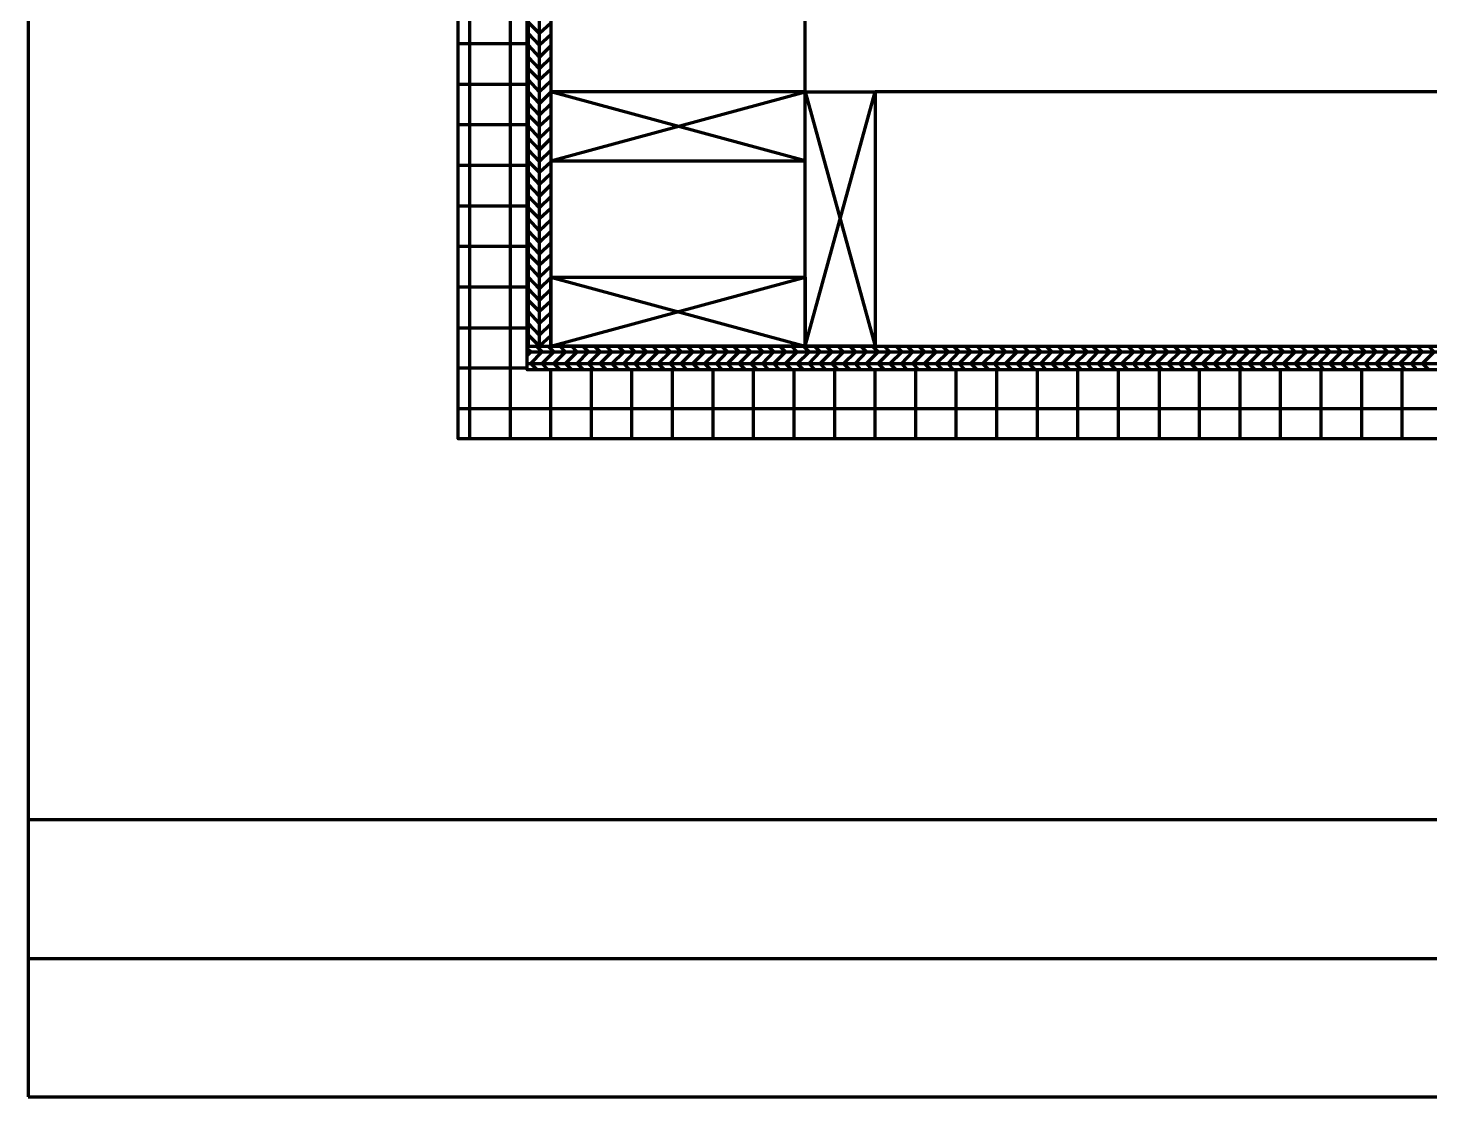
# Model space of a CAD drawing. Extents: x -134.2 to -36.6, y 16.5 to 62.5.
# Drawn here: x -134.15 to -103.9, y 16.54 to 39.6 of the extents above; entities that cross this region are included whole.
import ezdxf

# ---------------------------------------------------------------- set-up
doc = ezdxf.new("R2010")
doc.units = 0
doc.header["$MEASUREMENT"] = 0
for name, color, linetype, lineweight in [('Dt-Line 1', 9, 'Continuous', 0), ('Dt-Line 3', 7, 'Continuous', 15), ('Dt-Line 5', 54, 'Continuous', 50)]:
    doc.layers.add(name, color=color, linetype=linetype, lineweight=lineweight)

msp = doc.modelspace()

# ---------------------------------------------------------------- linework, layer by layer
at = {"layer": 'Dt-Line 1', "linetype": 'Continuous', "lineweight": 158}
for p, q in [((-124.619, 30.735), (-124.619, 54.935)), ((-123.739, 30.735), (-123.739, 54.935)), ((-123.353, 32.735), (-123.353, 54.935)), ((-124.873, 39.269), (-123.379, 39.269)), ((-124.873, 38.389), (-123.379, 38.389)), ((-124.873, 37.522), (-123.379, 37.522)), ((-124.873, 36.642), (-123.379, 36.642)), ((-124.873, 35.762), (-123.379, 35.762)), ((-124.873, 34.895), (-123.379, 34.895)), ((-124.873, 34.015), (-123.379, 34.015)), ((-124.873, 33.135), (-123.379, 33.135)), ((-123.379, 32.615), (-90.379, 32.615)), ((-124.873, 32.269), (-123.379, 32.269)), ((-123.379, 32.362), (-90.379, 32.362)), ((-122.873, 30.735), (-122.873, 32.229)), ((-121.993, 30.735), (-121.993, 32.229)), ((-121.126, 30.735), (-121.126, 32.229)), ((-120.246, 30.735), (-120.246, 32.229)), ((-119.366, 30.735), (-119.366, 32.229)), ((-118.499, 30.735), (-118.499, 32.229)), ((-117.619, 30.735), (-117.619, 32.229)), ((-116.739, 30.735), (-116.739, 32.229)), ((-115.873, 30.735), (-115.873, 32.229)), ((-114.993, 30.735), (-114.993, 32.229)), ((-114.126, 30.735), (-114.126, 32.229)), ((-113.246, 30.735), (-113.246, 32.229)), ((-112.366, 30.735), (-112.366, 32.229)), ((-111.499, 30.735), (-111.499, 32.229)), ((-110.619, 30.735), (-110.619, 32.229)), ((-109.739, 30.735), (-109.739, 32.229)), ((-108.873, 30.735), (-108.873, 32.229)), ((-107.993, 30.735), (-107.993, 32.229)), ((-107.126, 30.735), (-107.126, 32.229)), ((-106.246, 30.735), (-106.246, 32.229)), ((-105.366, 30.735), (-105.366, 32.229)), ((-104.499, 30.735), (-104.499, 32.229)), ((-124.873, 31.389), (-88.873, 31.389))]:
    msp.add_line(p, q, dxfattribs=at)
at = {"layer": 'Dt-Line 1', "linetype": 'Continuous', "lineweight": 211}
for p, q in [((-117.379, 36.735), (-122.873, 38.229)), ((-122.873, 32.735), (-117.379, 34.229))]:
    msp.add_line(p, q, dxfattribs=at)
at = {"layer": 'Dt-Line 1', "linetype": 'Continuous', "lineweight": 158}
for points in [[(-122.873, 32.962), (-123.113, 32.735), (-123.113, 54.935)], [(-122.873, 39.709), (-123.113, 39.482), (-123.353, 39.722), (-123.379, 39.709)], [(-122.873, 39.455), (-123.113, 39.229), (-123.353, 39.482), (-123.379, 39.455)], [(-122.873, 39.215), (-123.113, 38.975), (-123.353, 39.229), (-123.379, 39.215)], [(-122.873, 38.962), (-123.113, 38.722), (-123.353, 38.975), (-123.379, 38.962)], [(-122.873, 38.709), (-123.113, 38.482), (-123.353, 38.722), (-123.379, 38.709)], [(-122.873, 38.455), (-123.113, 38.229), (-123.353, 38.482), (-123.379, 38.455)], [(-122.873, 38.215), (-123.113, 37.975), (-123.353, 38.229), (-123.379, 38.215)], [(-122.873, 37.962), (-123.113, 37.722), (-123.353, 37.975), (-123.379, 37.962)], [(-122.873, 37.709), (-123.113, 37.482), (-123.353, 37.722), (-123.379, 37.709)], [(-122.873, 37.455), (-123.113, 37.229), (-123.353, 37.482), (-123.379, 37.455)], [(-122.873, 37.215), (-123.113, 36.975), (-123.353, 37.229), (-123.379, 37.215)], [(-122.873, 36.962), (-123.113, 36.722), (-123.353, 36.975), (-123.379, 36.962)], [(-122.873, 36.709), (-123.113, 36.482), (-123.353, 36.722), (-123.379, 36.709)], [(-122.873, 36.455), (-123.113, 36.229), (-123.353, 36.482), (-123.379, 36.455)], [(-122.873, 36.215), (-123.113, 35.975), (-123.353, 36.229), (-123.379, 36.215)], [(-122.873, 35.962), (-123.113, 35.722), (-123.353, 35.975), (-123.379, 35.962)], [(-122.873, 35.709), (-123.113, 35.482), (-123.353, 35.722), (-123.379, 35.709)], [(-122.873, 35.455), (-123.113, 35.229), (-123.353, 35.482), (-123.379, 35.455)], [(-122.873, 35.215), (-123.113, 34.975), (-123.353, 35.229), (-123.379, 35.215)], [(-122.873, 34.962), (-123.113, 34.722), (-123.353, 34.975), (-123.379, 34.962)], [(-122.873, 34.709), (-123.113, 34.482), (-123.353, 34.722), (-123.379, 34.709)], [(-122.873, 34.455), (-123.113, 34.229), (-123.353, 34.482), (-123.379, 34.455)], [(-122.873, 34.215), (-123.113, 33.975), (-123.353, 34.229), (-123.379, 34.215)], [(-122.873, 33.962), (-123.113, 33.722), (-123.353, 33.975), (-123.379, 33.962)], [(-122.873, 33.709), (-123.113, 33.482), (-123.353, 33.722), (-123.379, 33.709)], [(-122.873, 33.455), (-123.113, 33.229), (-123.353, 33.482), (-123.379, 33.455)], [(-122.873, 33.215), (-123.113, 32.975), (-123.353, 33.229), (-123.379, 33.215)], [(-123.113, 32.735), (-123.353, 32.975), (-123.379, 32.962)], [(-123.379, 32.535), (-123.299, 32.615), (-123.379, 32.682)], [(-123.166, 32.229), (-123.299, 32.362), (-123.059, 32.615), (-123.179, 32.735)], [(-122.926, 32.229), (-123.059, 32.362), (-122.806, 32.615), (-122.926, 32.735)], [(-122.673, 32.229), (-122.806, 32.362), (-122.553, 32.615), (-122.673, 32.735)], [(-122.419, 32.229), (-122.553, 32.362), (-122.299, 32.615), (-122.419, 32.735)], [(-122.166, 32.229), (-122.299, 32.362), (-122.059, 32.615), (-122.179, 32.735)], [(-121.926, 32.229), (-122.059, 32.362), (-121.806, 32.615), (-121.926, 32.735)], [(-121.673, 32.229), (-121.806, 32.362), (-121.553, 32.615), (-121.673, 32.735)], [(-121.419, 32.229), (-121.553, 32.362), (-121.299, 32.615), (-121.419, 32.735)], [(-121.166, 32.229), (-121.299, 32.362), (-121.059, 32.615), (-121.179, 32.735)], [(-120.926, 32.229), (-121.059, 32.362), (-120.806, 32.615), (-120.926, 32.735)], [(-120.673, 32.229), (-120.806, 32.362), (-120.553, 32.615), (-120.673, 32.735)], [(-120.419, 32.229), (-120.553, 32.362), (-120.299, 32.615), (-120.419, 32.735)], [(-120.166, 32.229), (-120.299, 32.362), (-120.059, 32.615), (-120.179, 32.735)], [(-119.926, 32.229), (-120.059, 32.362), (-119.806, 32.615), (-119.926, 32.735)], [(-119.673, 32.229), (-119.806, 32.362), (-119.553, 32.615), (-119.673, 32.735)], [(-119.419, 32.229), (-119.553, 32.362), (-119.299, 32.615), (-119.419, 32.735)], [(-119.166, 32.229), (-119.299, 32.362), (-119.059, 32.615), (-119.179, 32.735)], [(-118.926, 32.229), (-119.059, 32.362), (-118.806, 32.615), (-118.926, 32.735)], [(-118.673, 32.229), (-118.806, 32.362), (-118.553, 32.615), (-118.673, 32.735)], [(-118.419, 32.229), (-118.553, 32.362), (-118.299, 32.615), (-118.419, 32.735)], [(-118.166, 32.229), (-118.299, 32.362), (-118.059, 32.615), (-118.179, 32.735)], [(-117.926, 32.229), (-118.059, 32.362), (-117.806, 32.615), (-117.926, 32.735)], [(-117.673, 32.229), (-117.806, 32.362), (-117.553, 32.615), (-117.673, 32.735)], [(-117.419, 32.229), (-117.553, 32.362), (-117.299, 32.615), (-117.419, 32.735)], [(-117.166, 32.229), (-117.299, 32.362), (-117.059, 32.615), (-117.179, 32.735)], [(-116.926, 32.229), (-117.059, 32.362), (-116.806, 32.615), (-116.926, 32.735)], [(-116.673, 32.229), (-116.806, 32.362), (-116.553, 32.615), (-116.673, 32.735)], [(-116.419, 32.229), (-116.553, 32.362), (-116.299, 32.615), (-116.419, 32.735)], [(-116.179, 32.229), (-116.299, 32.362), (-116.059, 32.615), (-116.179, 32.735)], [(-115.926, 32.229), (-116.059, 32.362), (-115.806, 32.615), (-115.926, 32.735)], [(-115.673, 32.229), (-115.806, 32.362), (-115.553, 32.615), (-115.673, 32.735)], [(-115.419, 32.229), (-115.553, 32.362), (-115.299, 32.615), (-115.419, 32.735)], [(-115.179, 32.229), (-115.299, 32.362), (-115.059, 32.615), (-115.179, 32.735)], [(-114.926, 32.229), (-115.059, 32.362), (-114.806, 32.615), (-114.926, 32.735)], [(-114.673, 32.229), (-114.806, 32.362), (-114.553, 32.615), (-114.673, 32.735)], [(-114.419, 32.229), (-114.553, 32.362), (-114.299, 32.615), (-114.419, 32.735)], [(-114.179, 32.229), (-114.299, 32.362), (-114.059, 32.615), (-114.179, 32.735)], [(-113.926, 32.229), (-114.059, 32.362), (-113.806, 32.615), (-113.926, 32.735)], [(-113.673, 32.229), (-113.806, 32.362), (-113.553, 32.615), (-113.673, 32.735)], [(-113.419, 32.229), (-113.553, 32.362), (-113.299, 32.615), (-113.419, 32.735)], [(-113.179, 32.229), (-113.299, 32.362), (-113.059, 32.615), (-113.179, 32.735)], [(-112.926, 32.229), (-113.059, 32.362), (-112.806, 32.615), (-112.926, 32.735)], [(-112.673, 32.229), (-112.806, 32.362), (-112.553, 32.615), (-112.673, 32.735)], [(-112.419, 32.229), (-112.553, 32.362), (-112.299, 32.615), (-112.419, 32.735)], [(-112.179, 32.229), (-112.299, 32.362), (-112.059, 32.615), (-112.179, 32.735)], [(-111.926, 32.229), (-112.059, 32.362), (-111.806, 32.615), (-111.926, 32.735)], [(-111.673, 32.229), (-111.806, 32.362), (-111.553, 32.615), (-111.673, 32.735)], [(-111.419, 32.229), (-111.553, 32.362), (-111.299, 32.615), (-111.419, 32.735)], [(-111.179, 32.229), (-111.299, 32.362), (-111.059, 32.615), (-111.179, 32.735)], [(-110.926, 32.229), (-111.059, 32.362), (-110.806, 32.615), (-110.926, 32.735)], [(-110.673, 32.229), (-110.806, 32.362), (-110.553, 32.615), (-110.673, 32.735)], [(-110.419, 32.229), (-110.553, 32.362), (-110.299, 32.615), (-110.419, 32.735)], [(-110.179, 32.229), (-110.299, 32.362), (-110.059, 32.615), (-110.179, 32.735)], [(-109.926, 32.229), (-110.059, 32.362), (-109.806, 32.615), (-109.926, 32.735)], [(-109.673, 32.229), (-109.806, 32.362), (-109.553, 32.615), (-109.673, 32.735)], [(-109.419, 32.229), (-109.553, 32.362), (-109.299, 32.615), (-109.419, 32.735)], [(-109.179, 32.229), (-109.299, 32.362), (-109.059, 32.615), (-109.179, 32.735)], [(-108.926, 32.229), (-109.059, 32.362), (-108.806, 32.615), (-108.926, 32.735)], [(-108.673, 32.229), (-108.806, 32.362), (-108.553, 32.615), (-108.673, 32.735)], [(-108.419, 32.229), (-108.553, 32.362), (-108.299, 32.615), (-108.419, 32.735)], [(-108.179, 32.229), (-108.299, 32.362), (-108.059, 32.615), (-108.179, 32.735)], [(-107.926, 32.229), (-108.059, 32.362), (-107.806, 32.615), (-107.926, 32.735)], [(-107.673, 32.229), (-107.806, 32.362), (-107.553, 32.615), (-107.673, 32.735)], [(-107.419, 32.229), (-107.553, 32.362), (-107.299, 32.615), (-107.419, 32.735)], [(-107.179, 32.229), (-107.299, 32.362), (-107.059, 32.615), (-107.179, 32.735)], [(-106.926, 32.229), (-107.059, 32.362), (-106.806, 32.615), (-106.926, 32.735)], [(-106.673, 32.229), (-106.806, 32.362), (-106.553, 32.615), (-106.673, 32.735)], [(-106.419, 32.229), (-106.553, 32.362), (-106.299, 32.615), (-106.419, 32.735)], [(-106.179, 32.229), (-106.299, 32.362), (-106.059, 32.615), (-106.179, 32.735)], [(-105.926, 32.229), (-106.059, 32.362), (-105.806, 32.615), (-105.926, 32.735)], [(-105.673, 32.229), (-105.806, 32.362), (-105.553, 32.615), (-105.673, 32.735)], [(-105.419, 32.229), (-105.553, 32.362), (-105.299, 32.615), (-105.419, 32.735)], [(-105.179, 32.229), (-105.299, 32.362), (-105.059, 32.615), (-105.179, 32.735)], [(-104.926, 32.229), (-105.059, 32.362), (-104.806, 32.615), (-104.926, 32.735)], [(-104.673, 32.229), (-104.806, 32.362), (-104.553, 32.615), (-104.673, 32.735)], [(-104.419, 32.229), (-104.553, 32.362), (-104.299, 32.615), (-104.419, 32.735)], [(-104.179, 32.229), (-104.299, 32.362), (-104.059, 32.615), (-104.179, 32.735)], [(-103.926, 32.229), (-104.059, 32.362), (-103.806, 32.615), (-103.926, 32.735)]]:
    msp.add_lwpolyline(points, dxfattribs=at)
at = {"layer": 'Dt-Line 1', "linetype": 'Continuous', "lineweight": 211}
for points in [[(-122.873, 36.735), (-117.379, 38.229), (-115.873, 32.735)], [(-122.873, 34.229), (-117.379, 32.735), (-115.873, 38.229)]]:
    msp.add_lwpolyline(points, dxfattribs=at)
at = {"layer": 'Dt-Line 3', "linetype": 'Continuous', "lineweight": 211}
for p, q in [((-122.873, 54.935), (-122.873, 32.735)), ((-123.379, 32.735), (-90.379, 32.735))]:
    msp.add_line(p, q, dxfattribs=at)
at = {"layer": 'Dt-Line 3', "linetype": 'Continuous', "lineweight": 158}
for p, q in [((-117.379, 38.229), (-117.379, 44.229)), ((-96.379, 38.229), (-115.873, 38.229))]:
    msp.add_line(p, q, dxfattribs=at)
at = {"layer": 'Dt-Line 3', "linetype": 'Continuous', "lineweight": 140}
msp.add_lwpolyline([(-90.379, 44.229), (-88.873, 44.229), (-88.873, 30.735), (-124.873, 30.735), (-124.873, 54.935)], dxfattribs=at)
at = {"layer": 'Dt-Line 3', "linetype": 'Continuous', "lineweight": 211}
msp.add_lwpolyline([(-90.379, 44.229), (-90.379, 32.229), (-123.379, 32.229), (-123.379, 54.935)], dxfattribs=at)
for points in [[(-117.379, 32.735), (-122.873, 32.735), (-122.873, 34.229), (-117.379, 34.229), (-117.379, 32.735), (-117.379, 38.229), (-115.873, 38.229), (-115.873, 32.735)], [(-117.379, 38.229), (-122.873, 38.229), (-122.873, 36.735), (-117.379, 36.735)]]:
    msp.add_lwpolyline(points, close=True, dxfattribs=at)
at = {"layer": 'Dt-Line 5', "linetype": 'Continuous', "lineweight": 211}
msp.add_line((-134.153, 16.535), (-36.633, 16.535), dxfattribs=at)
for points in [[(-134.153, 62.535), (-134.153, 16.535)], [(-134.153, 22.522), (-36.646, 22.522), (-36.633, 22.522)], [(-134.153, 19.522), (-36.633, 19.522)]]:
    msp.add_lwpolyline(points, dxfattribs=at)

doc.saveas('drawing.dxf')
